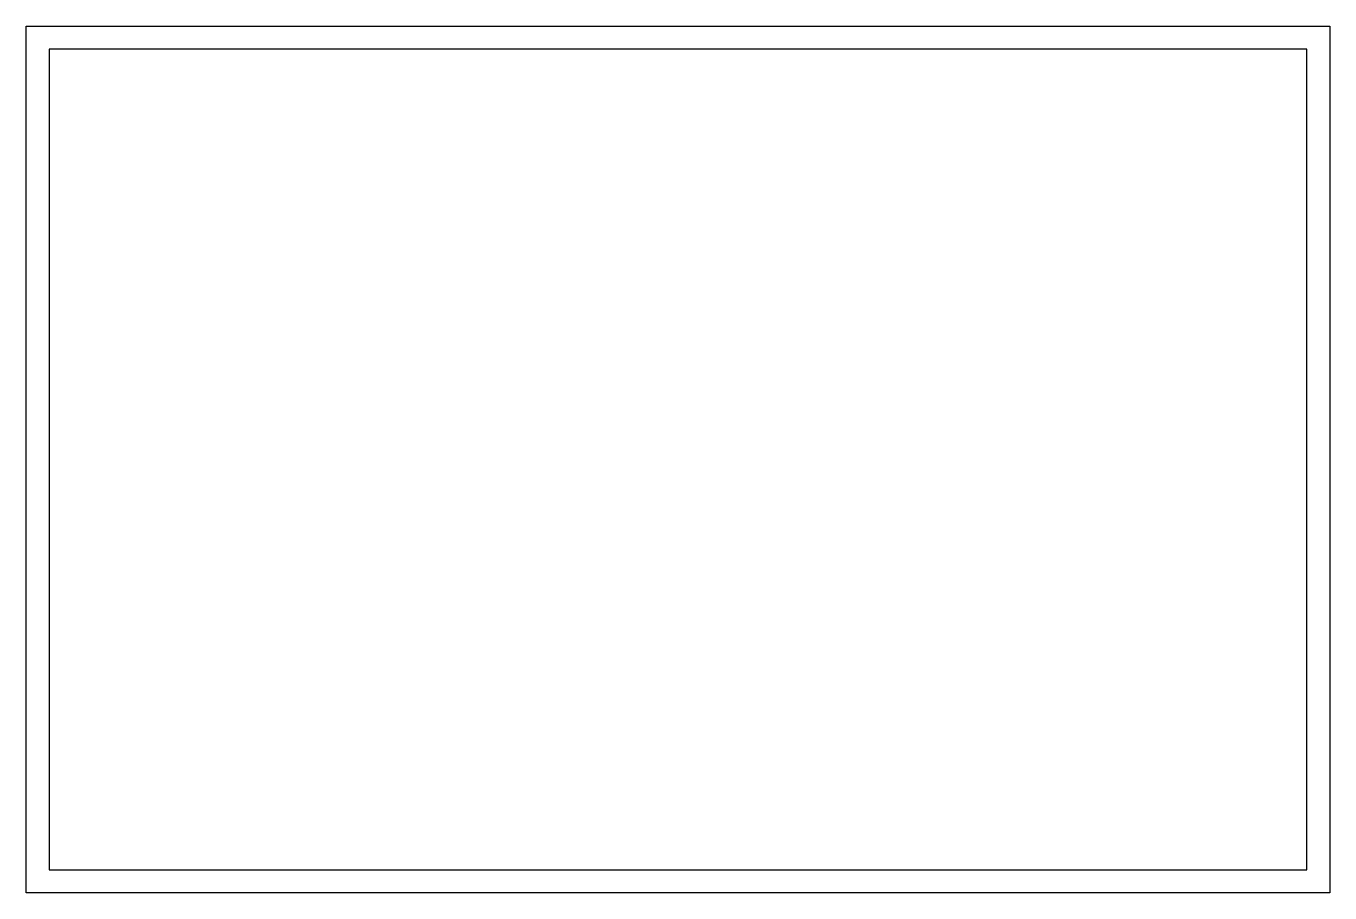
# Model space of a CAD drawing. Header units: millimetres. Extents: x -75 to 75, y -50 to 50.
import ezdxf

# ---------------------------------------------------------------- set-up
doc = ezdxf.new("R2010")
doc.units = ezdxf.units.MM

msp = doc.modelspace()

# ---------------------------------------------------------------- linework, layer by layer
for p, q in [((-74.65, -49.65, -8), (-74.65, 49.65, -8)), ((-74.65, 49.65, -8), (74.65, 49.65, -8)), ((74.65, 49.65, -8), (74.65, -49.65, -8)), ((72, 47, -8), (-72, 47, -8)), ((-72, 47, -8), (-72, -47, -8)), ((72, -47, -8), (72, 47, -8)), ((-72, -47, -8), (72, -47, -8)), ((74.65, -49.65, -8), (-74.65, -49.65, -8))]:
    msp.add_line(p, q)

doc.saveas('drawing.dxf')
